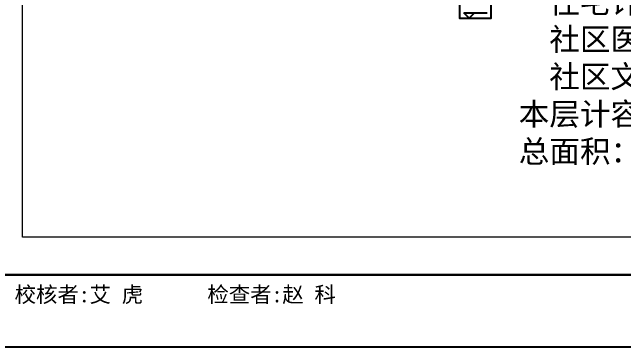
# Model space of a CAD drawing. Extents: x 512858 to 514372, y -232486 to -231710.
# Drawn here: x 513173.27 to 513202.23, y -231883.89 to -231868.03 of the extents above; entities that cross this region are included whole.
import ezdxf

# ---------------------------------------------------------------- set-up
doc = ezdxf.new("R2010")
doc.units = 0
doc.header["$LTSCALE"] = 1000
for name, color, linetype in [('$计算结果', 7, 'Continuous'), ('A-ANNO-100-DIM-E', 253, 'Continuous'), ('看线', 253, 'Continuous')]:
    doc.layers.add(name, color=color, linetype=linetype)
doc.layers.add('图廓', color=252, linetype='Continuous', lineweight=9)
doc.layers.add('打印图框', color=252, linetype='Continuous', plot=False)
doc.styles.add('dw', font='simhei.ttf')
doc.styles.add('宋体', font='simsun.ttc', dxfattribs={"width": 0.7, "height": 10})

msp = doc.modelspace()

# ---------------------------------------------------------------- linework, layer by layer
at = {"layer": 'A-ANNO-100-DIM-E', "color": 252}
for p, q in [((513194.911, -231868.311), (513194.661, -231868.061)), ((513194.661, -231868.061), (513195.76, -231868.061)), ((513194.911, -231868.311), (513195.161, -231868.061))]:
    msp.add_line(p, q, dxfattribs=at)
at = {"layer": '图廓', "color": 0, "const_width": 0.119}
msp.add_lwpolyline([(513171.968, -231803.964), (513276.769, -231803.964), (513276.769, -231880.48), (513171.968, -231880.48)], close=True, dxfattribs=at)
at = {"layer": '图廓', "color": 0}
msp.add_lwpolyline([(513173.755, -231805.75), (513274.983, -231805.75), (513274.983, -231878.694), (513173.755, -231878.694)], close=True, dxfattribs=at)
at = {"layer": '打印图框', "color": 6, "ltscale": 0.5}
msp.add_lwpolyline([(513167.687, -231883.892), (513280.995, -231883.892), (513280.995, -231798.919), (513167.687, -231798.919)], close=True, dxfattribs=at)
at = {"layer": '看线', "color": 252, "elevation": 0}
msp.add_lwpolyline([(513194.454, -231867.411), (513194.454, -231868.311), (513195.954, -231868.311), (513195.954, -231867.411)], dxfattribs=at)

# ---------------------------------------------------------------- texts
at = {"layer": '$计算结果', "insert": (513197.256, -231871.146), "char_height": 1.06217, "width": 54.17076, "attachment_point": 4, "style": 'dw'}
msp.add_mtext('  住宅计容面积：38.16 + 38.16 + 7.16 + 7.16 + 4.74 = 95.38\\P  社区医疗卫生中心计容面积：398.40 = 398.40\\P  社区文化活动中心计容面积：377.93 + 22.47 = 400.40\\P本层计容建筑面积：95.38 + 398.40 + 400.40 = 894.18\\P总面积：894.18 = 894.18', dxfattribs=at)
at = {"layer": '图廓', "color": 0, "style": '宋体'}
msp.add_text(' 校核者:艾 虎      检查者:赵 科', height=0.74432, dxfattribs=at).set_placement((513172.878, -231881.785))

doc.saveas('drawing.dxf')
